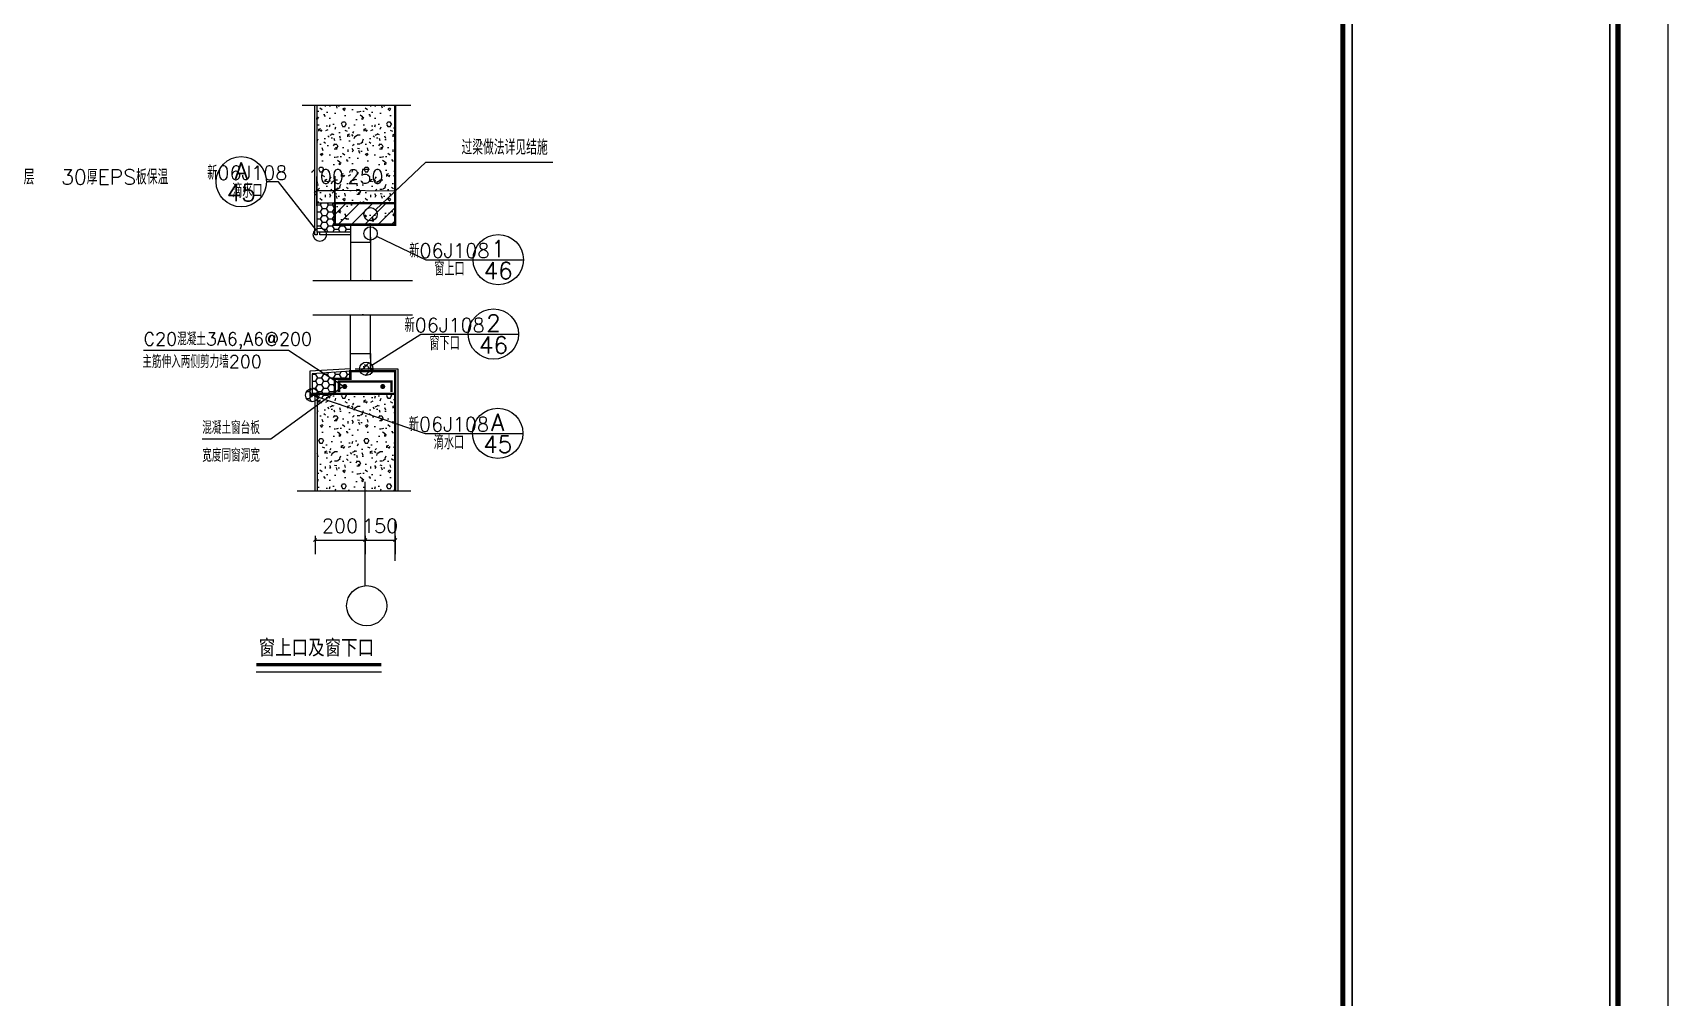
# Model space of a CAD drawing. Header units: inches. Extents: x -33398975359 to 508000, y -22013500442 to 738838.
# Drawn here: x 378569 to 411100, y 222708 to 241887 of the extents above; entities that cross this region are included whole.
import ezdxf
from ezdxf.enums import TextEntityAlignment as Align

# ---------------------------------------------------------------- set-up
doc = ezdxf.new("R2010")
doc.units = ezdxf.units.IN
doc.header["$LTSCALE"] = 1000
doc.header["$MEASUREMENT"] = 0
doc.layers.get('0').update_dxf_attribs({"true_color": 0xffffff})
for name, color, linetype, true_color in [('DIM_IDEN', 3, 'Continuous', 0x00ff00), ('DIM_SYMB', 3, 'Continuous', 0x00ff00), ('PUB_DIM', 3, 'Continuous', 0x00ff00), ('TK', 7, 'Continuous', 0xffffff), ('ZG-图框层', 4, 'Continuous', 0x00ffff)]:
    doc.layers.add(name, color=color, linetype=linetype, true_color=true_color)
doc.styles.add('TXTSTY_ANONYMOUS', font='txt.shx', dxfattribs={"height": 0.2, "bigfont": 'gbcbig.shx'})
doc.styles.add('宋体', font='simsun.ttc', dxfattribs={"height": 0.2, "bigfont": 'gbcbig.shx'})
pattern_1 = [(0, (8232051.096235579, 5841933.134964956), (112.5, 225), [0, -225]), (0, (8231919.471235579, 5841902.759964956), (112.5, 225), [0, -225]), (0, (8231992.596235579, 5841900.509964956), (112.5, 225), [0, -225]), (0, (8232072.471235579, 5841966.884964956), (112.5, 225), [0, -225]), (0, (8231979.096235579, 5841889.259964956), (112.5, 225), [0, -225]), (0, (8232094.971235579, 5842108.634964956), (112.5, 225), [0, -225]), (0, (8232026.346235579, 5842090.634964956), (112.5, 225), [0, -225]), (0, (8232062.346235579, 5842062.509964956), (112.5, 225), [0, -225]), (0, (8231878.971235579, 5842058.009964956), (112.5, 225), [0, -225]), (0, (8231989.221235579, 5842047.884964956), (112.5, 225), [0, -225]), (0, (8231946.471235579, 5841990.509964956), (112.5, 225), [0, -225]), (0, (8231948.721235579, 5841906.134964956), (112.5, 225), [0, -225]), (0, (8232033.096235579, 5841897.134964956), (112.5, 225), [0, -225]), (0, (8232094.971235579, 5841996.134964956), (112.5, 225), [0, -225]), (0, (8231884.596235579, 5841961.259964956), (112.5, 225), [0, -225]), (0, (8231903.721235579, 5841999.509964956), (112.5, 225), [0, -225]), (0, (8231991.471235579, 5841983.759964956), (112.5, 225), [0, -225]), (0, (8231959.971235579, 5841951.134964956), (112.5, 225), [0, -225]), (0, (8231941.971235579, 5842025.384964956), (112.5, 225), [0, -225]), (0, (8231970.096235579, 5842109.759964956), (112.5, 225), [0, -225]), (0, (8231893.596235579, 5841914.009964956), (112.5, 225), [0, -225]), (0, (8232017.346235579, 5842063.634964956), (112.5, 225), [0, -225]), (0, (8231912.721235579, 5842067.009964956), (112.5, 225), [0, -225]), (0, (8231894.721235579, 5842096.259964956), (112.5, 225), [0, -225]), (130.601294, (8232081.149807329, 5842038.188535956), (-562.4999937866193, 675.0000029511625), [9.87808275, -4138.916625000001]), (18.4349488, (8232065.078379079, 5842042.474250456), (562.4999979255261, 224.9999983399584), [10.164465, -1412.8604625]), (90, (8232065.078379079, 5842032.831393956), (112.5, 225), [9.642856499999999, -440.35711875]), (161.565051, (8232074.721235579, 5842029.617106956), (-562.5000028322278, 224.9999832271542), [10.164465, -1412.8604625]), (53.1301023, (8232074.721235579, 5842029.617106956), (112.50000021267, 224.999999893665), [10.71428625, -1114.2856875]), (135, (8232083.292664579, 5841914.974269956), (-112.5000135998037, 224.9999847732005), [9.0913725, -627.304725]), (45, (8232070.435521079, 5841914.974269956), (112.4999992808914, 224.9999990921128), [9.0913725, -627.304725]), (135, (8232076.864092829, 5841908.545682456), (-112.5000135998037, 224.9999847732005), [9.0913725, -627.304725]), (45, (8232076.864092829, 5841908.545682456), (112.4999992808914, 224.9999990921128), [9.0913725, -627.304725]), (116.565051, (8231975.078388079, 5842066.045680206), (-1.95723700247e-05, 449.9999877575702), [11.97893475, -239.5786875]), (180, (8231969.721250579, 5842076.759964206), (-112.5, 225), [12.8571435, -212.14284375]), (63.43494880000001, (8231951.506960579, 5842066.045680206), (1.0185545074e-06, 449.9999978198761), [11.97893475, -239.5786875]), (116.565051, (8231956.864098079, 5842055.331393956), (-1.95723700247e-05, 449.9999877575702), [11.97893475, -239.5786875]), (0, (8231956.864098079, 5842055.331393956), (112.5, 225), [12.8571435, -212.14284375]), (63.43494880000001, (8231969.721250579, 5842055.331393956), (1.0185545074e-06, 449.9999978198761), [11.97893475, -239.5786875]), (107.102728, (8232059.721234829, 5841989.974262456), (-337.4999870971704, 1125.000001815054), [14.57300475, -6106.088437500001]), (143.972626, (8232055.435520329, 5842003.902822206), (-2137.499972901784, 1574.999998217375), [14.57300475, -3045.7575]), (180, (8232043.649806579, 5842012.474251206), (-112.5, 225), [13.928571, -211.0714125]), (36.02737329999999, (8232017.935521829, 5842003.902822206), (2137.499984203721, 1574.999983020823), [14.57300475, -3045.7575]), (71.56505109999999, (8232013.649807329, 5841991.045689956), (337.5000017326232, 1124.999998063046), [13.5526185, -1409.4723]), (107.102728, (8232017.935521829, 5841977.117109956), (-337.4999870971704, 1125.000001815054), [14.57300475, -6106.088437500001]), (143.972626, (8232029.721235579, 5841968.545689956), (-2137.499972901784, 1574.999998217375), [14.57300475, -3045.7575]), (0, (8232029.721235579, 5841968.545689956), (112.5, 225), [13.928571, -211.0714125]), (36.02737329999999, (8232043.649806579, 5841968.545689956), (2137.499984203721, 1574.999983020823), [14.57300475, -3045.7575]), (71.56505109999999, (8232055.435520329, 5841977.117109956), (337.5000017326232, 1124.999998063046), [13.5526185, -1409.4723]), (150.255118, (8232061.864092079, 5842094.974249706), (-337.5000007988011, 224.9999972118823), [8.638132499999998, -1805.36985]), (90, (8232054.364092829, 5842090.688537456), (112.5, 225), [8.571428999999998, -441.42853125]), (29.7448813, (8232054.364092829, 5842090.688537456), (337.5000001987569, 224.999998949183), [8.638132500000001, -1805.36985]), (116.565051, (8232009.364092829, 5841935.331392456), (-1.95723700247e-05, 449.9999877575702), [11.97893475, -239.5786875]), (168.690067, (8232004.006950829, 5841946.045689956), (-1012.500000751162, 224.9999943540408), [10.92647025, -2283.6320625]), (41.1859251, (8231984.721235579, 5841940.688552456), (2812.499982959496, 2474.999978358156), [11.3894415, -4772.17575]), (90, (8231984.721235579, 5841929.974254956), (112.5, 225), [10.71428625, -439.2856875000001]), (138.814074, (8231993.292664579, 5841922.474262456), (-2812.49995000883, 2475.000015763612), [11.3894415, -4772.17575]), (16.6992442, (8231993.292664579, 5841922.474262456), (3712.499972068646, 1124.999988216774), [11.18604375, -4686.9515625]), (60.94539590000001, (8232004.006950829, 5841925.688544956), (112.4999997014534, 224.9999980097643), [11.03103225, -4622.0023125]), (109.983106, (8231915.078380579, 5842029.617106956), (-562.5000021187238, 1574.999995831883), [12.54075075, -5254.5740625]), (155.556045, (8231910.792670579, 5842041.402822956), (-1462.500005574772, 674.9999859761122), [12.94611975, -5424.424312499999]), (24.4439547, (8231887.221243079, 5842041.402822956), (1462.500000729554, 674.9999967534005), [12.94611975, -5424.424312499999]), (70.0168934, (8231882.935533079, 5842029.617106956), (562.5000016958036, 1574.999996092772), [12.54075075, -5254.5740625]), (109.983106, (8231887.221243079, 5842017.831393206), (-562.5000021187238, 1574.999995831883), [12.54075075, -5254.5740625]), (160.016893, (8231899.006968079, 5842013.545678706), (-562.5000003306111, 224.9999897500029), [12.54075075, -2621.0165625]), (19.9831065, (8231899.006968079, 5842013.545678706), (562.4999969116532, 224.9999996430105), [12.54075075, -2621.0165625]), (70.0168934, (8231910.792670579, 5842017.831393206), (562.5000016958036, 1574.999996092772), [12.54075075, -5254.5740625]), (122.005383, (8231998.649806579, 5842009.259964206), (-112.5000150980512, 224.9999885140448), [10.107837, -2112.53775]), (18.4349488, (8231983.649808079, 5842014.617108456), (562.4999979255261, 224.9999983399584), [10.164465, -1412.8604625]), (90, (8231983.649808079, 5842004.974249706), (112.5, 225), [9.642856499999999, -440.35711875]), (161.565051, (8231993.292664579, 5842001.759964956), (-562.5000028322278, 224.9999832271542), [10.164465, -1412.8604625]), (54.46232220000002, (8231993.292664579, 5842001.759964956), (787.4999988589723, 1124.999998314775), [9.21677625, -3861.8293125]), (116.565051, (8231933.292670579, 5841954.617109956), (-1.95723700247e-05, 449.9999877575702), [11.97893475, -239.5786875]), (180, (8231927.935533079, 5841965.331407456), (-112.5, 225), [11.78571375, -213.214275]), (59.0362434, (8231909.721243079, 5841954.617109956), (112.5000003661993, 224.9999989079165), [12.494898, -2611.43325]), (120.963756, (8231916.149808079, 5841943.902834956), (-112.5000153742367, 224.9999896674749), [12.494898, -2611.43325]), (0, (8231916.149808079, 5841943.902834956), (112.5, 225), [11.78571375, -213.214275]), (63.43494880000001, (8231927.935533079, 5841943.902834956), (1.0185545074e-06, 449.9999978198761), [11.97893475, -239.5786875])]

# ---------------------------------------------------------------- blocks, each defined once
blk = doc.blocks.new('DAnoyomous18661')
at = {"layer": 'DIM_SYMB', "color": 7, "true_color": 0xffffff, "style": 'TXTSTY_ANONYMOUS'}
blk.add_text('3+3厚SBS防水层(自带保护层)^M^J碎陶粒块找坡层最薄处30厚^M^J30厚EPS板保温层^M^J20厚1:2.5水泥砂浆找平层^M^J结构层^M^J30厚EPS板保温', height=74.375, dxfattribs=at).set_placement((1073786072.461134, 1050116790.130705), align=Align.MIDDLE_LEFT)
blk = doc.blocks.new('bngfhffhfhfgh')
at = {"layer": 'DIM_SYMB'}
blk.add_blockref('DAnoyomous18661', (0, 0), dxfattribs=at)
blk = doc.blocks.new('DAnoyomous18916')
at = {"layer": 'DIM_SYMB'}
for p, q in [((8232982.309739978, 5843946.13519514), (8233229.704739978, 5843946.13519514)), ((8233229.704739978, 5843946.13519514), (8233230.164739978, 5843948.13519514)), ((8233230.164739978, 5843948.13519514), (8233230.704739978, 5843944.13519514)), ((8233230.704739978, 5843944.13519514), (8233231.164739978, 5843946.13519514)), ((8233231.164739978, 5843946.13519514), (8233478.559739978, 5843946.13519514))]:
    blk.add_line(p, q, dxfattribs=at)
blk = doc.blocks.new('DAnoyomous18922')
at = {"layer": 'DIM_SYMB'}
for p, q in [((8232982.309739978, 5843776.557870377), (8233229.704739978, 5843776.557870377)), ((8233229.704739978, 5843776.557870377), (8233230.164739978, 5843778.557870377)), ((8233230.164739978, 5843778.557870377), (8233230.704739978, 5843774.557870377)), ((8233230.704739978, 5843774.557870377), (8233231.164739978, 5843776.557870377)), ((8233231.164739978, 5843776.557870377), (8233478.559739978, 5843776.557870377))]:
    blk.add_line(p, q, dxfattribs=at)
blk = doc.blocks.new('DAnoyomous18937')
at = {"layer": 'PUB_DIM'}
for p, q in [((8233001.02981665, 5842664.249193372), (8232985.096606698, 5842648.31598342)), ((8232993.063211674, 5842676.414434818), (8232993.063211674, 5842586.282588396)), ((8232993.063211674, 5842656.282588396), (8233241.943273519, 5842656.282588396)), ((8233249.909878495, 5842664.249193372), (8233233.976668543, 5842648.31598342)), ((8233241.943273519, 5842676.414434818), (8233241.943273519, 5842586.282588396)), ((8233241.943273519, 5842656.282588396), (8233391.943273519, 5842656.282588396)), ((8233399.909878495, 5842664.249193372), (8233383.976668543, 5842648.31598342)), ((8233391.943273519, 5842676.414434818), (8233391.943273519, 5842586.282588396))]:
    blk.add_line(p, q, dxfattribs=at)
at = {"layer": 'PUB_DIM', "color": 7, "true_color": 0xffffff, "style": 'TXTSTY_ANONYMOUS'}
for s, p in [('200', (8233117.503242597, 5842726.282588396)), ('150', (8233316.943273519, 5842726.282588396))]:
    blk.add_text(s, height=70, dxfattribs=at).set_placement(p, align=Align.MIDDLE_CENTER)
blk = doc.blocks.new('DAnoyomous18944')
at = {"layer": 'PUB_DIM'}
for p, q in [((8233092.559697233, 5844320.592708209), (8233093.829236201, 5844464.753745121)), ((8233392.559697233, 5844317.950789847), (8233393.829236201, 5844462.11182676)), ((8233080.358444186, 5844382.126515906), (8233106.067180784, 5844407.386402699)), ((8233093.212812485, 5844394.756459303), (8233393.212812485, 5844392.114540942)), ((8233380.358444186, 5844379.484597545), (8233406.067180784, 5844404.744484338))]:
    blk.add_line(p, q, dxfattribs=at)
at = {"layer": 'PUB_DIM', "color": 7, "true_color": 0xffffff, "style": 'TXTSTY_ANONYMOUS'}
blk.add_text('250', height=70, rotation=359.4954502835455, dxfattribs=at).set_placement((8233243.8292362, 5844463.43278594), align=Align.MIDDLE_CENTER)
blk = doc.blocks.new('DAnoyomous18957')
at = {"layer": 'PUB_DIM'}
for p, q in [((8233001.787171116, 5844317.95350403), (8233001.787171116, 5844463.369654723)), ((8233091.943273517, 5844317.95350403), (8233091.943273517, 5844463.369654723)), ((8232988.934077836, 5844380.516561442), (8233014.640264397, 5844406.222748003)), ((8233001.787171116, 5844393.369654723), (8233091.943273517, 5844393.369654723)), ((8233079.090180237, 5844380.516561442), (8233104.796366798, 5844406.222748003))]:
    blk.add_line(p, q, dxfattribs=at)
at = {"layer": 'PUB_DIM', "color": 7, "true_color": 0xffffff, "style": 'TXTSTY_ANONYMOUS'}
blk.add_text('100', height=70, dxfattribs=at).set_placement((8233046.865222316, 5844463.369654723), align=Align.MIDDLE_CENTER)
blk = doc.blocks.new('DAnoyomous18973')
at = {"layer": 'DIM_IDEN'}
for p, q in [((8233299.101670518, 5844165.980350482), (8233543.559739978, 5844049.88519514)), ((8233543.559739978, 5844049.88519514), (8234029.184739978, 5844049.88519514))]:
    blk.add_line(p, q, dxfattribs=at)
for centre, radius in [((8233269.130953603, 5844180.213691372), 33.17878637408285), ((8233904.184739978, 5844049.88519514), 125)]:
    blk.add_circle(centre, radius, dxfattribs=at)
at = {"layer": 'DIM_IDEN', "color": 7, "true_color": 0xffffff, "style": 'TXTSTY_ANONYMOUS'}
for s, height, p in [('新06J108', 70, (8233661.372239978, 5844059.68519514)), ('1', 84, (8233904.184739978, 5844062.38519514))]:
    blk.add_text(s, height=height, dxfattribs=at).set_placement(p, align=Align.CENTER)
for s, height, p in [('窗上口', 70, (8233661.372239978, 5844040.08519514)), ('46', 84, (8233904.184739978, 5844037.38519514))]:
    blk.add_text(s, height=height, dxfattribs=at).set_placement(p, align=Align.TOP_CENTER)
blk = doc.blocks.new('DAnoyomous18982')
at = {"layer": 'DIM_IDEN'}
for p, q in [((8233276.216627722, 5843525.476956207), (8233519.809739978, 5843679.88519514)), ((8233519.809739978, 5843679.88519514), (8234005.434739978, 5843679.88519514))]:
    blk.add_line(p, q, dxfattribs=at)
for centre, radius in [((8233880.434739978, 5843679.88519514), 125), ((8233248.193453603, 5843507.713691372), 33.17878637408285)]:
    blk.add_circle(centre, radius, dxfattribs=at)
at = {"layer": 'DIM_IDEN', "color": 7, "true_color": 0xffffff, "style": 'TXTSTY_ANONYMOUS'}
for s, height, p in [('新06J108', 70, (8233637.622239978, 5843689.68519514)), ('2', 84, (8233880.434739978, 5843692.38519514))]:
    blk.add_text(s, height=height, dxfattribs=at).set_placement(p, align=Align.CENTER)
for s, height, p in [('窗下口', 70, (8233637.622239978, 5843670.08519514)), ('46', 84, (8233880.434739978, 5843667.38519514))]:
    blk.add_text(s, height=height, dxfattribs=at).set_placement(p, align=Align.TOP_CENTER)
blk = doc.blocks.new('DAnoyomous18991')
at = {"layer": 'DIM_IDEN'}
for p, q in [((8232811.708278015, 5844437.044701439), (8232751.311261244, 5844437.044701439)), ((8232996.535298449, 5844200.123707023), (8232811.708278015, 5844437.044701439))]:
    blk.add_line(p, q, dxfattribs=at)
for centre, radius in [((8232626.311261244, 5844437.044701439), 125), ((8233016.943273517, 5844173.963691372), 33.17878637408285)]:
    blk.add_circle(centre, radius, dxfattribs=at)
at = {"layer": 'DIM_IDEN', "color": 7, "true_color": 0xffffff, "style": 'TXTSTY_ANONYMOUS'}
for s, height, p in [('新06J108', 70, (8232656.50976963, 5844446.844701439)), ('A', 84, (8232626.311261244, 5844449.544701439))]:
    blk.add_text(s, height=height, dxfattribs=at).set_placement(p, align=Align.CENTER)
for s, height, p in [('45', 84, (8232626.311261244, 5844424.544701439)), ('滴水口', 70, (8232656.50976963, 5844427.24470144))]:
    blk.add_text(s, height=height, dxfattribs=at).set_placement(p, align=Align.TOP_CENTER)
blk = doc.blocks.new('DAnoyomous19000')
at = {"layer": 'DIM_IDEN'}
for p, q in [((8233010.870980472, 5843366.018162247), (8233541.162982387, 5843186.547531745)), ((8233541.162982387, 5843186.547531745), (8234026.787982387, 5843186.547531745))]:
    blk.add_line(p, q, dxfattribs=at)
for centre, radius in [((8232979.443273517, 5843376.654472736), 33.17878637408285), ((8233901.787982387, 5843186.547531745), 125)]:
    blk.add_circle(centre, radius, dxfattribs=at)
at = {"layer": 'DIM_IDEN', "color": 7, "true_color": 0xffffff, "style": 'TXTSTY_ANONYMOUS'}
for s, height, p in [('A', 84, (8233901.787982387, 5843199.047531745)), ('新06J108', 70, (8233658.975482387, 5843196.347531745))]:
    blk.add_text(s, height=height, dxfattribs=at).set_placement(p, align=Align.CENTER)
for s, height, p in [('滴水口', 70, (8233658.975482387, 5843176.747531746)), ('45', 84, (8233901.787982387, 5843174.047531745))]:
    blk.add_text(s, height=height, dxfattribs=at).set_placement(p, align=Align.TOP_CENTER)
blk = doc.blocks.new('bgfjhnghfjkjghk')
h = blk.add_hatch()
h.set_pattern_fill('加气混凝土', color=256, scale=476.25, angle=63.43494880000001, style=0)
h.set_pattern_definition(pattern_1)
h.paths.add_polyline_path([(8233091.943273517, 5844331.01904929), (8233391.943273517, 5844331.01904929), (8233391.943273517, 5844818.738284351), (8233091.943273517, 5844818.738284351)], flags=0)
h.paths.add_polyline_path([(8233001.787171116, 5844331.01904929), (8233091.943273517, 5844331.01904929), (8233091.943273517, 5844818.738284351), (8233001.787171116, 5844818.738284351)], flags=0)
h = blk.add_hatch()
h.set_pattern_fill('HONEY', color=256, scale=317.5, angle=60, style=0)
h.set_pattern_definition([(0, (0, 0), (29.765625, 17.1851875), [19.84375, -39.6875]), (120, (0, 0), (-29.76562144379879, 17.18519365952119), [19.84375, -39.68749999999999]), (60, (0, 0), (3.5562012168e-06, 34.37038115952118), [-39.6875, 19.84375])])
edge = h.paths.add_edge_path(flags=0)
edge.add_arc((8233016.943273517, 5844173.963691371), 33.178786375615, 22.132313989340616, 112.13231398514921, ccw=False)
edge.add_line((8233047.6773241, 5844186.463691372), (8233169.130953603, 5844186.463691372))
edge.add_line((8233169.130953603, 5844186.463691372), (8233169.130953603, 5844223.963691372))
edge.add_line((8233169.130953603, 5844223.963691372), (8233091.943273517, 5844223.963691372))
edge.add_line((8233091.943273517, 5844223.963691372), (8233090.97613743, 5844223.963691371))
edge.add_line((8233090.97613743, 5844223.963691371), (8233091.943273517, 5844331.01904929))
edge.add_line((8233091.943273517, 5844331.01904929), (8233004.443273517, 5844331.01904929))
edge.add_line((8233004.443273517, 5844331.01904929), (8233004.443273517, 5844204.697741956))
h = blk.add_hatch()
h.set_pattern_fill('钢筋混凝土', color=256, scale=476.25, angle=317.5, style=0)
h.set_pattern_definition([(45, (8231984.721235579, 5842001.759964956), (-33.14563036811941, 33.14563036811941), []), (49.99999999999999, (8231984.721235579, 5842001.759964956), (134.4862842376413, -11.76602530923658), [14.0625, -154.6875]), (355, (8231984.721235579, 5842001.759964956), (-26.0158750524375, 141.0360250687522), [11.25, -123.75]), (100.4514, (8231995.928425579, 5842000.779463706), (108.470509071379, 129.2699141364288), [11.951285625, -131.464146]), (46.18420000000001, (8231984.721235579, 5842039.259964956), (200.1076966173083, -31.03481518669089), [21.09375, -232.03125]), (96.63560000000001, (8232001.396875266, 5842036.673719893), (175.2492572903819, 182.6471007938328), [17.926929, -197.1961875]), (351.1842, (8231984.721235579, 5842039.259964956), (175.2491147125551, 182.6472376734984), [16.875, -185.625]), (21, (8232003.471235579, 5842029.884964956), (111.9200722722116, -75.49104199975103), [14.0625, -154.6875]), (326.0000000000001, (8232003.471235579, 5842029.884964956), (45.62162473529657, 135.965633446285), [11.25, -123.75]), (71.4514, (8232012.797904266, 5842023.594038831), (157.5417428590294, 60.47446813311608), [11.951285625, -131.464146]), (37.5, (8231984.721235579, 5842001.759964956), (2.279972871992, 62.4175975933709), [0, -122.25, 0, -125.625, 0, -124.21875]), (7.5, (8231984.721235579, 5842001.759964956), (49.32553827040287, 73.95219597794254), [0, -71.625, 0, -119.4375, 0, -47.34375]), (327.5, (8231942.908735579, 5842001.759964956), (100.0917067823267, -4.229038450196213), [0, -46.875, 0, -146.25, 0, -194.0625]), (317.5, (8231924.158735579, 5842001.759964956), (109.3474067516974, 18.76968418730956), [0, -60.9375, 0, -97.12499999999999, 0, -137.8125])])
h.paths.add_polyline_path([(8233091.943273517, 5844331.01904929), (8233090.97613743, 5844223.963691371), (8233391.943273517, 5844223.963691372), (8233391.943273517, 5844331.01904929)], flags=0)
h = blk.add_hatch()
h.set_pattern_fill('钢筋混凝土', color=256, scale=317.5, angle=317.5, style=0)
h.set_pattern_definition([(45, (8231984.721235579, 5842001.759964956), (-22.09708691207961, 22.09708691207961), []), (49.99999999999999, (8231984.721235579, 5842001.759964956), (89.65752282509419, -7.844016872824389), [9.375, -103.125]), (355, (8231984.721235579, 5842001.759964956), (-17.343916701625, 94.02401671250148), [7.5, -82.5]), (100.4514, (8231992.192695579, 5842001.106297456), (72.31367271425269, 86.17994275761919), [7.967523750000001, -87.642764]), (46.18420000000001, (8231984.721235579, 5842026.759964956), (133.4051310782056, -20.68987679112726), [14.0625, -154.6875]), (96.63560000000001, (8231995.838328704, 5842025.035801581), (116.8328381935879, 121.7647338625552), [11.951286, -131.464125]), (351.1842, (8231984.721235579, 5842026.759964956), (116.8327431417034, 121.7648251156656), [11.25, -123.75]), (21, (8231997.221235579, 5842020.509964956), (74.61338151480771, -50.32736133316735), [9.375, -103.125]), (326.0000000000001, (8231997.221235579, 5842020.509964956), (30.41441649019772, 90.64375563085662), [7.5, -82.5]), (71.4514, (8232003.439014704, 5842016.316014206), (105.0278285726862, 40.31631208874405), [7.967523750000001, -87.642764]), (37.5, (8231984.721235579, 5842001.759964956), (1.519981914661334, 41.61173172891394), [0, -81.49999999999999, 0, -83.75, 0, -82.8125]), (7.5, (8231984.721235579, 5842001.759964956), (32.88369218026858, 49.30146398529503), [0, -47.74999999999999, 0, -79.625, 0, -31.5625]), (327.5, (8231956.846235579, 5842001.759964956), (66.72780452155114, -2.819358966797475), [0, -31.25, 0, -97.5, 0, -129.375]), (317.5, (8231944.346235579, 5842001.759964956), (72.89827116779827, 12.51312279153971), [0, -40.625, 0, -64.75, 0, -91.875])])
edge = h.paths.add_edge_path(flags=0)
edge.add_arc((8233248.193453603, 5843507.713691371), 33.17878637369722, 179.9999999983917, 360.0000000016083)
edge.add_arc((8233248.193453603, 5843507.713691373), 33.17878637369722, 359.9999999983917, 540.0000000016083)
edge = h.paths.add_edge_path(flags=0)
edge.add_arc((8233329.676007715, 5843419.445529091), 6.25, 180, 360)
edge.add_arc((8233329.676007715, 5843419.445529091), 6.25, 0, 180)
h = blk.add_hatch()
h.set_pattern_fill('HONEY', color=256, scale=317.5, angle=60, style=0)
h.set_pattern_definition([(0, (8231984.721235579, 5842001.759964956), (29.765625, 17.1851875), [19.84375, -39.6875]), (120, (8231984.721235579, 5842001.759964956), (-29.76562144379878, 17.18519365952119), [19.84375, -39.6875]), (60, (8231984.721235579, 5842001.759964956), (3.5562012168e-06, 34.37038115952118), [-39.6875, 19.84375])])
edge = h.paths.add_edge_path(flags=0)
edge.add_arc((8232979.443273489, 5843376.654472741), 33.1787864016369, 341.30225963109325, 359.9999999903503, ccw=False)
edge.add_line((8233010.870980471, 5843366.018162247), (8233043.405469815, 5843355.007275237))
edge.add_line((8233043.405469815, 5843355.007275237), (8233091.943273517, 5843390.355462286))
edge.add_line((8233091.943273517, 5843390.355462286), (8233091.943273517, 5843447.39736985))
edge.add_line((8233091.943273517, 5843447.39736985), (8233032.693572904, 5843486.413550089))
edge.add_line((8233032.693572904, 5843486.413550089), (8232979.443273517, 5843482.904472736))
edge.add_line((8232979.443273517, 5843482.904472736), (8232979.443273517, 5843409.833259109))
edge.add_arc((8232979.443273517, 5843376.654472736), 33.17878637369722, 0, 90, ccw=False)
h.paths.add_polyline_path([(8233169.130953603, 5843457.904472736), (8233169.130953603, 5843495.404472736), (8233032.693572904, 5843486.413550089), (8233091.943273517, 5843447.39736985), (8233091.943273517, 5843457.904472736)], flags=0)
edge = h.paths.add_edge_path(flags=0)
edge.add_arc((8232979.443273517, 5843376.654472736), 33.17878637369722, 0, 180)
edge.add_arc((8232979.443273517, 5843376.654472736), 33.17878637369722, 180, 360)
h = blk.add_hatch()
h.set_pattern_fill('加气混凝土', color=256, scale=476.25, angle=63.43494880000001, style=0)
h.set_pattern_definition(pattern_1)
h.paths.add_polyline_path([(8233391.943273517, 5843237.049057579), (8233091.943273517, 5843338.580268603), (8233091.943273517, 5842900.629879757), (8233391.943273517, 5842900.629879757)], flags=0)
h.paths.add_polyline_path([(8233091.943273517, 5843382.904472736), (8233091.943273517, 5843338.580268603), (8233391.943273517, 5843237.049057579), (8233391.943273517, 5843382.904472736)], flags=0)
h.paths.add_polyline_path([(8233004.443273517, 5842900.629879757), (8233091.943273517, 5842900.629879757), (8233091.943273517, 5843390.355462286), (8233004.443273517, 5843390.355462286)], flags=0)
for p, q in [((8232929.809847121, 5844818.738284351), (8233469.215890988, 5844818.738284351)), ((8232991.943273517, 5844373.963691372), (8232991.943273517, 5844818.738284351)), ((8233004.443273517, 5844361.463691372), (8233004.443273517, 5844818.738284351)), ((8233391.943273517, 5844223.963691372), (8233391.943273517, 5844818.738284351)), ((8233004.443273517, 5844373.963691372), (8232991.943273517, 5844373.963691372)), ((8232991.943273517, 5844373.963691372), (8233004.443273517, 5844373.963691372)), ((8232991.943273517, 5844173.963691372), (8232991.943273517, 5844373.963691372)), ((8233004.443273517, 5844186.463691372), (8233004.443273517, 5844361.463691372)), ((8233091.943273517, 5844331.01904929), (8233004.443273517, 5844331.01904929)), ((8233004.443273517, 5844173.963691372), (8232991.943273517, 5844173.963691372)), ((8233169.130953603, 5844186.463691372), (8233004.443273517, 5844186.463691372)), ((8233004.443273517, 5844186.463691372), (8233004.443273517, 5844173.963691372)), ((8233016.943273517, 5844186.463691372), (8233004.443273517, 5844186.463691372)), ((8233016.943273517, 5844173.963691372), (8233016.943273517, 5844186.463691372)), ((8233169.130953603, 5844173.963691372), (8233016.943273517, 5844173.963691372)), ((8233091.943273517, 5844223.963691372), (8233391.943273517, 5844223.963691372)), ((8233169.130953603, 5844173.963691372), (8233169.130953603, 5843946.13519514)), ((8233269.130953603, 5844161.463691372), (8233269.130953603, 5843946.13519514)), ((8233169.130953603, 5843557.904472736), (8233169.130953603, 5843776.557870377)), ((8233269.130953603, 5843557.904472736), (8233269.130953603, 5843776.557870377)), ((8232861.538786601, 5843599.119705934), (8232140.609389261, 5843599.119705934)), ((8233134.390744962, 5843419.445529091), (8232861.538786601, 5843599.119705934)), ((8233091.943273517, 5843457.904472736), (8233091.943273517, 5843382.904472736)), ((8233091.943273517, 5843457.904472736), (8233169.130953603, 5843457.904472736)), ((8233169.130953603, 5843495.404472736), (8233391.943273517, 5843495.404472736)), ((8233169.130953603, 5843495.404472736), (8233169.130953603, 5843457.904472736)), ((8233391.943273517, 5843495.404472736), (8233391.943273517, 5842900.629879757)), ((8233128.099675534, 5843416.686757977), (8232773.133867946, 5843158.179021624)), ((8232773.133867946, 5843158.179021624), (8232432.132553114, 5843158.179021624)), ((8232904.809847121, 5842900.629879757), (8233469.215890988, 5842900.629879757)), ((8233241.943273518, 5842428.84905092), (8233241.943273518, 5842946.22071951)), ((8233391.943273517, 5842553.187066027), (8233391.943273517, 5842746.414434818))]:
    blk.add_line(p, q)
for points, const_width in [([(8233091.943273517, 5844223.963691372), (8233391.943273517, 5844223.963691372), (8233391.943273517, 5844818.738284351)], 12.5), ([(8233391.943273517, 5842900.629879757), (8233391.943273517, 5843495.404472736), (8233169.130953603, 5843495.404472736), (8233169.130953603, 5843457.904472736), (8233091.943273517, 5843457.904472736), (8233091.943273517, 5843382.904472736)], 12.5), ([(8233135.195784959, 5843444.445529091), (8233112.072530479, 5843444.445529091), (8233112.072530479, 5843391.651590604)], 12.5), ([(8233135.195784959, 5843444.445529091), (8233373.7552487, 5843444.445529091), (8233373.7552487, 5843391.651590604)], 12.5), ([(8232979.443273517, 5843382.904472736), (8233391.943273517, 5843382.904472736)], 12.5), ([(8232701.140904063, 5842036.759602545), (8233322.942850105, 5842036.759602545)], 17.5)]:
    blk.add_lwpolyline(points, dxfattribs=dict(const_width=const_width))
at = {"const_width": 12.5}
blk.add_lwpolyline([(8233391.943273517, 5844223.963691372), (8233090.97613743, 5844223.963691371), (8233091.943273517, 5844331.01904929), (8233391.943273517, 5844331.01904929)], close=True, dxfattribs=at)
for points in [[(8233169.130953603, 5844223.963691372), (8233169.130953603, 5844136.463691372), (8233269.130953603, 5844136.463691372), (8233269.130953603, 5844223.963691372)], [(8233169.130953603, 5843495.404472736), (8233169.130953603, 5843582.904472736), (8233269.130953603, 5843582.904472736), (8233269.130953603, 5843495.404472736)]]:
    blk.add_lwpolyline(points, close=True)
for points in [[(8233169.130953603, 5843507.904472736), (8232966.943273517, 5843495.404472736), (8232966.943273517, 5843370.404472736), (8232979.443273517, 5843370.404472736)], [(8233169.130953603, 5843495.404472736), (8232979.443273517, 5843482.904472736), (8232979.443273517, 5843382.904472736), (8233004.443273517, 5843382.904472736), (8233004.443273517, 5842900.629879757)], [(8233191.943273517, 5843507.904472736), (8233404.443273517, 5843507.904472736), (8233404.443273517, 5842900.629879757)], [(8233191.943273517, 5843495.404472736), (8233391.943273517, 5843495.404472736), (8233391.943273517, 5842900.629879757)], [(8232991.943273517, 5843370.404472736), (8232991.943273517, 5843382.904472736), (8232979.443273517, 5843382.904472736), (8232979.443273517, 5843370.404472736)], [(8232991.943273517, 5843370.404472736), (8232991.943273517, 5842900.629879757)], [(8232701.140904063, 5842001.759602545), (8233322.942850105, 5842001.759602545)]]:
    blk.add_lwpolyline(points)
for points in [[(8233134.390744962, 5843419.445529091, 1), (8233146.890744962, 5843419.445529091, 1)], [(8233335.926007715, 5843419.445529091, -1), (8233323.426007715, 5843419.445529091, -1)]]:
    blk.add_lwpolyline(points, format="xyb", close=True, dxfattribs=at)
blk.add_circle((8233250.385868277, 5842329.655968823), 100)
at = {"layer": 'DIM_IDEN'}
for p, q in [((8233293.23279705, 5844298.18259371), (8233543.559739978, 5844535.009493135)), ((8233543.559739978, 5844535.009493135), (8234176.195353687, 5844535.009493135))]:
    blk.add_line(p, q, dxfattribs=at)
blk.add_circle((8233269.130953603, 5844275.380554157), 33.17878637408285, dxfattribs=at)
for name in ['DAnoyomous18991', 'DAnoyomous18973', 'DAnoyomous18982', 'DAnoyomous19000']:
    blk.add_blockref(name, (0, 0), dxfattribs=at)
at = {"layer": 'DIM_SYMB'}
for name in ['DAnoyomous18916', 'DAnoyomous18922']:
    blk.add_blockref(name, (0, 0), dxfattribs=at)
at = {"layer": 'PUB_DIM'}
for name in ['DAnoyomous18957', 'DAnoyomous18944', 'DAnoyomous18937']:
    blk.add_blockref(name, (0, 0), dxfattribs=at)
at = {"style": 'TXTSTY_ANONYMOUS'}
for s, p in [('C20混凝土3A6,A6@200', (8232140.609389261, 5843624.119705934)), ('主筋伸入两侧剪力墙200', (8232134.333335314, 5843511.697291444)), ('混凝土窗台板', (8232432.132553114, 5843183.179021624)), ('宽度同窗洞宽', (8232432.132553114, 5843045.679021624))]:
    blk.add_text(s, height=63.75, dxfattribs=at).set_placement(p)
at = {"style": '宋体', "width": 0.800000011920929}
blk.add_text('窗上口及窗下口', height=75, dxfattribs=at).set_placement((8232713.453837081, 5842085.251160253))
at = {"layer": 'DIM_IDEN', "color": 7, "true_color": 0xffffff, "style": 'TXTSTY_ANONYMOUS'}
blk.add_text('过梁做法详见结施', height=74.375, dxfattribs=at).set_placement((8234149.945353687, 5844571.227847565), align=Align.RIGHT)

msp = doc.modelspace()

# ---------------------------------------------------------------- linework, layer by layer
at = {"layer": 'TK', "const_width": 100}
msp.add_lwpolyline([(404628.558390975, 199384.0907632113), (404628.558390975, 281438.4308348894)], dxfattribs=at)
at = {"layer": 'TK'}
msp.add_lwpolyline([(404628.558390975, 199384.0907632113), (410099.9999842644, 199384.0907632113), (410099.9999842644, 281438.4308334589)], dxfattribs=at)
at = {"layer": 'TK', "const_width": 34.68929672241211}
msp.add_lwpolyline([(404811.7348722219, 274022.2657370567), (409938.6993205547, 274022.2657370567), (409938.6993205547, 217332.3093320131), (404811.7348722219, 217332.3093320131)], close=True, dxfattribs=at)
at = {"layer": 'ZG-图框层'}
msp.add_lwpolyline([(277300.0000128746, 282438.4308348894), (277300.0000128746, 198338.4308348894), (411100.0000128746, 198338.4308348894), (411100.0000128746, 282438.4308348894)], close=True, dxfattribs=at)
at = {"layer": 'ZG-图框层', "const_width": 100}
msp.add_lwpolyline([(279799.9999444485, 199384.0907632113), (279799.9999444485, 281438.4308348894), (410099.9999843836, 281438.4308348894), (410099.9999843836, 199384.0907632113)], close=True, dxfattribs=at)

# ---------------------------------------------------------------- block references
at = {"xscale": 4, "yscale": 4}
for name, p in [('bngfhffhfhfgh', (-4294780810.457038, -4200228142.650645)), ('bgfjhnghfjkjghk', (-32547788.63851321, -23138825.65568328))]:
    msp.add_blockref(name, p, dxfattribs=at)

doc.saveas('drawing.dxf')
